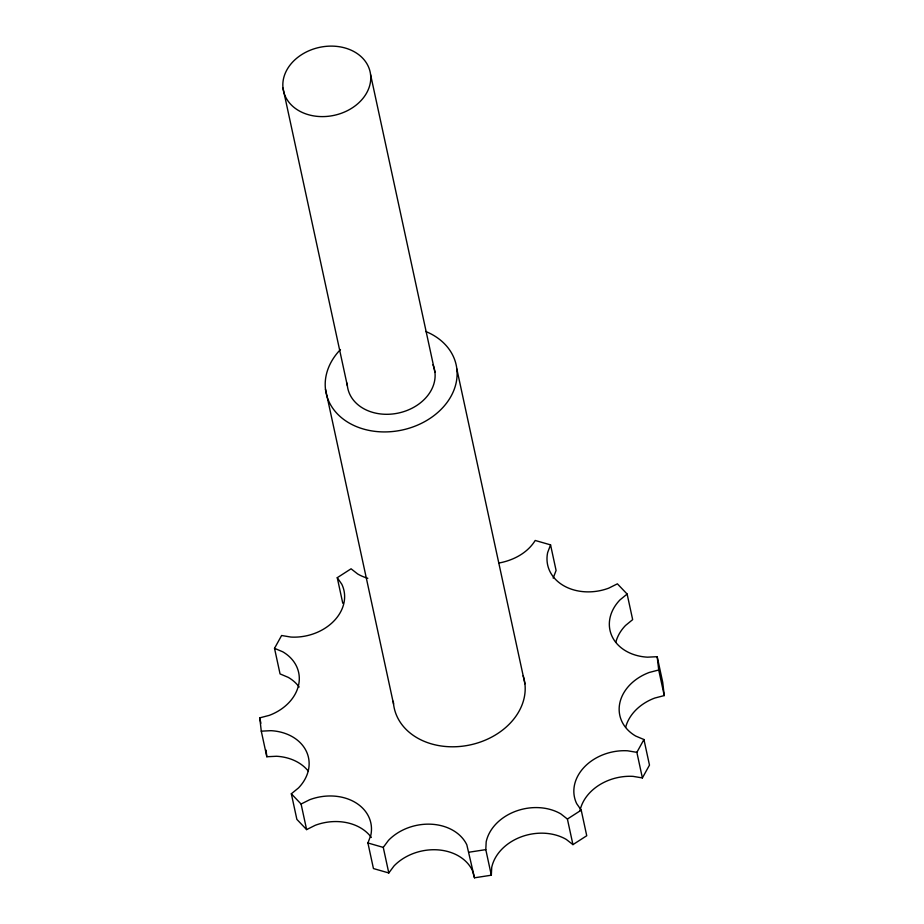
<?xml version="1.0" encoding="UTF-8"?>
<svg xmlns="http://www.w3.org/2000/svg" width="924" height="924" viewBox="0 0 924 924"><rect width="100%" height="100%" fill="white"/><g stroke="black" fill="none" stroke-linecap="round" stroke-linejoin="round"><path stroke-width="1.39" d="M367.821 578.274A46.292 36.279 -12.2 0 1 357.692 573.989L351.062 568.803L337.26 577.696L341.799 584.222A46.292 36.279 -12.2 0 1 290.933 637.063L281.612 635.504L274.52 648.325L282.779 651.813A46.292 36.279 -12.2 0 1 269.265 715.372L259.748 717.856L261.284 731.161L271.032 730.676A46.292 36.279 -12.2 0 1 298.51 787.929L291.337 793.797L301.085 804.019L309.725 799.699A46.292 36.279 -12.2 0 1 370.813 835.308L367.914 842.977L373.446 868.56L388.796 872.961L394.005 865.961A46.292 36.279 -12.2 0 1 472.349 870.385L474.497 877.8L491.325 875.213L485.793 849.63L486.186 841.81A46.292 36.279 -12.2 0 1 560.776 813.859L567.405 819.045L572.938 844.628L586.74 835.735L581.219 810.152L576.668 803.626A46.292 36.279 -12.2 0 1 627.535 750.785L636.867 752.344L642.388 777.927L633.067 776.368A46.292 36.279 -12.2 0 0 580.041 810.521M491.325 875.213L491.718 867.393A46.292 36.279 -12.2 0 1 566.308 839.442L572.938 844.628M498.902 563.028C513.224 560.406 527.373 553.141 535.204 540.471L550.554 544.871L547.655 552.54A46.292 36.279 -12.2 0 0 608.743 588.149L617.382 583.829L627.13 594.051L632.663 619.634L625.49 625.502A46.292 36.279 -12.2 0 0 615.858 642.145M553.187 578.124L556.086 570.454L550.554 544.871M636.867 752.344L643.947 739.535L635.689 736.047A46.292 36.279 -12.2 0 1 649.202 672.476L658.72 669.992L657.183 656.698L647.435 657.172A46.292 36.279 -12.2 0 1 619.958 599.919L627.13 594.051M642.388 777.927L649.48 765.118L643.947 739.535M388.796 872.961L383.264 847.389L388.473 840.378A46.292 36.279 -12.2 0 1 466.816 844.802L474.497 877.8M567.405 819.045L581.219 810.152M291.337 793.797L296.87 819.38L306.618 829.602L315.257 825.282A46.292 36.279 -12.2 0 1 371.332 837.444M657.183 656.698L662.716 682.27L664.252 695.576L654.735 698.059A46.292 36.279 -12.2 0 0 625.687 727.211M468.965 852.217L485.793 849.63M261.284 731.161L266.817 756.744L276.565 756.259A46.292 36.279 -12.2 0 1 308.131 770.951M367.914 842.977L383.264 847.389M658.72 669.992L664.252 695.576M456.837 368.953L524.913 683.818M370.582 74.625A44.352 34.766 -12.2 0 1 308.362 114.692A44.352 34.766 -12.2 0 1 301.432 54.77A44.352 34.766 -12.2 0 1 370.582 74.625L434.95 372.326M282.998 88.103L347.366 385.793M325.479 389.166L393.555 704.03M337.26 577.696L342.781 603.28M274.52 648.325L280.053 673.908L288.311 677.396A46.292 36.279 -12.2 0 1 299.157 687.006M301.085 804.019L306.618 829.602M259.748 717.856L260.903 723.249M266.043 750.092L266.817 756.744M523.169 675.814A66.528 52.137 -12.2 0 1 468.676 745.218A66.528 52.137 -12.2 0 1 393.324 701.316M425.721 331.462A66.528 52.137 -12.2 0 1 445.634 404.296A66.528 52.137 -12.2 0 1 351.409 424.255A66.528 52.137 -12.2 0 1 340.471 349.515M432.952 364.784A44.352 34.766 -12.2 0 1 398.429 413.051A44.352 34.766 -12.2 0 1 347.193 383.206"/></g></svg>
